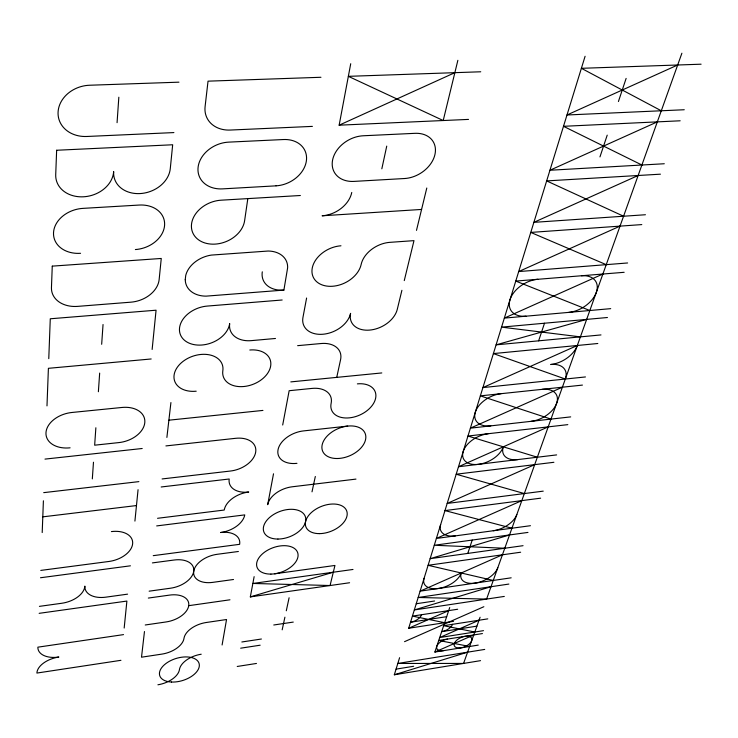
<?xml version="1.0" encoding="UTF-8"?>
<svg xmlns="http://www.w3.org/2000/svg" width="738" height="738" viewBox="0 0 738 738"><rect width="100%" height="100%" fill="white"/><g stroke="black" fill="none" stroke-linecap="round" stroke-linejoin="round"><path stroke-width="1.11" d="M42.204 532.559L43.404 500.798M46.983 405.891L48.404 368.317L151.179 358.972M48.773 358.65L50.276 318.779L156.069 310.209L152.139 349.452M185.238 279.684L185.736 275.44A26.633 19.732 -20.5 0 1 211.308 255.09L268.189 251.031A26.337 19.326 -22.8 0 1 287.617 267.876L283.89 290.099L206.022 296.141A26.633 19.732 -20.5 0 1 185.256 279.684M92.324 478.888L93.477 462.219M95.866 427.772L94.658 445.189L118.975 442.579A25.009 17.02 -15.9 0 0 144.805 422.496A25.009 17.02 -15.9 0 0 121.964 407.468L72.001 412.468A25.378 17.288 -14.1 0 0 45.977 432.745A25.378 17.288 -14.1 0 0 70.101 447.818M98.375 391.73L99.667 373.087M101.669 344.286L103.043 324.517M117.065 122.674L118.836 97.204M124.178 628.038L126.89 601.064L39.151 613.333M134.916 521.093L138.061 489.691M144.473 631.543L141.512 657.198L161.917 654.108A21.181 12.149 -17 0 0 183.983 638.379A20.941 11.983 -18 0 1 206.28 622.494L226.538 619.523L222.101 644.975M166.889 437.431L170.921 402.561M247.82 198.614L244.61 220.736A27.491 21.024 -21.7 0 1 214.97 244.121A27.491 21.024 -21.7 0 1 191.585 223.679A27.491 21.024 -21.7 0 1 221.114 200.192L300.357 195.505M349.581 582.752L250.33 596.894L254.14 576.646M273.512 473.796L267.691 504.672A22.444 13.985 -20.8 0 1 292.211 486.785L355.965 479.1M282.691 425.005L289.158 390.706L312.119 388.409A23.874 15.858 -22.4 0 1 331.131 403.345A23.653 15.553 -23.8 0 0 349.591 417.828A23.653 15.553 -23.8 0 0 375.559 398.548A23.653 15.553 -23.8 0 0 357.376 383.871M306.602 298.023L302.958 317.405A25.249 17.703 -24.4 0 0 322.949 334.249A25.249 17.703 -24.4 0 0 350.587 313.355A25.037 17.315 -26 0 0 369.618 330.098A25.037 17.315 -26 0 0 397.265 309.388L401.906 290.302M468.519 119.399L339.148 125.183L350.725 63.717M282.174 629.828L284.905 617.18M286.298 610.769L289.102 597.762M312.008 491.831L315.32 476.48M336.74 377.376L340.587 359.591A24.539 16.743 -23.3 0 0 321.196 343.521L297.635 345.661M381.832 168.808L386.74 146.106M404.267 280.597L413.99 240.643L389.904 242.341A25.802 18.302 -27.5 0 0 361.159 264.435A26.005 18.736 -25.8 0 1 332.423 286.27A26.005 18.736 -25.8 0 1 312.322 267.7A26.005 18.736 -25.8 0 1 340.965 245.791M416.49 230.367L426.795 188.015M457.864 60.322L443.215 120.525L348.354 76.337L480.742 71.78M480.549 660.648L394.332 674.772L399.59 657.706M453.566 621.331L408.677 628.259L585.096 56.282M478.233 645.104L434.876 652.051L449.71 607.549M467.763 553.417L472.219 540.059M538.639 340.836L544.506 323.226M599.957 156.908L607.217 135.146M618.426 101.512L626.128 78.403M480.087 617.245L463.565 663.434L397.828 663.444L484.709 649.422M681.894 53.21L486.582 599.09L418.169 597.485L508.869 584.072M339.148 125.183L454.866 72.665M677.678 64.999L566.987 114.99L684.255 109.741M657.327 121.871L549.939 170.247L664.292 163.744M638.139 175.496L533.869 222.35L645.436 214.74M620.021 226.132L518.694 271.566L627.604 262.968M602.891 274.019L504.331 318.115L610.704 308.65M562.393 387.21L470.392 428.16L570.686 416.887M548.196 426.878L458.492 466.739L556.627 454.903M534.69 464.636L447.173 503.454L543.233 491.139M521.812 500.622L436.37 538.454L530.447 525.705M502.43 554.801L420.116 591.166L511.176 577.817M408.677 628.259L448.695 610.612M404.544 641.663L483.86 606.71M479.027 620.224L439.719 637.54L483.491 630.658M434.876 652.051L473.759 634.938M394.332 674.772L467.588 652.18M491.01 586.719L414.322 609.957L504.303 596.424M509.534 534.949L430.134 558.675L523.058 545.686M250.33 596.894L333.308 572.208M586.655 319.388L496.084 344.858L600.99 334.923M157.914 684.79L159.952 684.403A20.682 11.559 -16.9 0 0 179.159 670.842L179.731 668.324A20.452 11.411 -17.8 0 1 199.168 654.606L201.216 654.219M396.066 669.126L413.64 666.276M482.431 633.564L438.741 640.464L469.626 646.479M476.905 626.147L441.684 631.645A9.677 5.212 -23.3 0 0 452.551 624.32M237.23 666.469L256.464 663.453M487.781 618.868L443.667 625.695L474.802 632.023M240.671 648.185L260.154 645.206M446.665 616.682L410.54 622.208A9.862 5.415 -22.8 0 0 421.546 614.726M120.94 660.316L36.9 673.065A21.66 12.306 -14.4 0 1 58.865 657.041A22.066 12.795 -14.4 0 1 37.878 647.171L123.523 634.615M241.843 641.986L261.409 639.016M457.671 609.247L412.422 616.11L444.663 622.706M273.761 624.994L293.263 622.088M416.232 603.749L434.59 601.009M145.238 624.985L166.105 621.95A21.67 12.758 -17.1 0 0 188.743 605.547A21.67 12.758 -17.1 0 0 169.611 595.096L148.338 598.066M188.725 605.677L229.97 599.8M520.641 552.227L428.095 565.299L493.252 580.446M352.995 569.459L252.857 583.454L330.061 585.529L334.951 565.456L274.601 573.813M527.965 532.421L434.276 545.262L504.774 548.242M39.418 606.359L61.752 603.269A22.915 13.884 -14.3 0 0 84.87 586.11A22.61 13.699 -15.5 0 0 105.838 597.162L127.582 594.155M149.141 591.175L170.506 588.214A22.186 13.413 -17.3 0 0 193.734 571.212A21.928 13.21 -18.4 0 1 217.175 554.303L238.383 551.489M233.503 579.496L212.692 582.374A21.928 13.21 -18.4 0 1 193.734 571.212A22.186 13.413 -17.3 0 0 174.186 560.013L152.406 562.9M40.498 577.753L130.423 565.815M40.775 570.409L108.864 561.48A23.164 14.428 -15.5 0 0 132.646 543.648A23.164 14.428 -15.5 0 0 111.41 531.591M153.236 555.659L239.629 544.321A22.251 13.616 -18.6 0 0 220.653 532.513A22.684 14.188 -18.9 0 0 244.748 514.893L156.677 525.917M540.631 498.178L444.968 510.595L511.941 528.214M157.554 518.297L224.241 510.041A22.675 14.225 -19.6 0 1 248.734 492.025A23.136 14.825 -19.9 0 1 229.204 478.999L161.17 486.979M553.897 462.292L456.185 474.22L524.34 493.556M42.795 516.849L136.475 505.558M43.708 492.643L138.873 481.628M162.102 478.944L230.477 471.029A23.616 15.443 -19.5 0 0 255.68 452.126A23.616 15.443 -19.5 0 0 235.699 438.307L165.912 445.918M567.817 424.636L467.966 436.029L537.338 457.228M44.981 459.101L142.194 448.501M347.672 426.103L303.512 430.909A23.256 15.037 -21.7 0 0 278.06 449.617A23.256 15.037 -21.7 0 0 296.953 463.335M582.439 385.088L480.355 395.872L550.982 419.101M168.882 420.19L262.94 410.42M585.455 376.943L482.91 387.588L577.319 345.485A23.45 14.723 -29.8 0 1 550.751 364.489A22.915 14.16 -28.9 0 1 565.317 379.037L493.399 353.585L597.817 343.502M290.809 381.897L381.795 372.939M607.439 317.506L501.554 327.128L580.4 336.879M275.468 338.474L251.298 340.633A25.618 18.256 -21.7 0 1 229.675 323.631A25.913 18.625 -19.6 0 1 201.861 345.024A25.913 18.625 -19.6 0 1 179.592 327.524A25.913 18.625 -19.6 0 1 207.304 306.067L282.165 299.997M624.154 272.304L515.761 281.077L589.837 310.514M641.792 224.592L530.77 232.415L606.239 264.656M421.582 209.444L322.091 215.791A27.297 20.563 -27.2 0 0 351.758 192.461M660.436 174.177L546.655 180.911L623.564 216.225M680.168 120.792L563.5 126.309L641.894 165.017M173.9 132.582L86.826 136.475A30.295 25.267 -15.2 0 1 58.081 112.047A30.295 25.267 -15.2 0 1 89.584 85.239L178.956 82.167M312.395 126.382L230.256 130.054A29.326 23.865 -25.5 0 1 205.099 106.567L208.033 81.162L320.947 77.278M701.1 64.197L581.387 68.311L661.303 110.774M283.89 290.099A26.245 19.151 -23.8 0 1 262.294 271.824M443.612 650.648A9.52 5.037 -23.1 0 1 436.813 646.257A9.52 5.037 -23.1 0 1 447.542 639.071M526.019 316.187A24.446 15.987 -30.5 0 1 510.05 299.6A24.446 15.987 -30.5 0 1 537.864 279.287M581.424 275.763A24.317 15.618 -31.5 0 1 596.359 292.266A24.317 15.618 -31.5 0 1 568.767 312.386M490.807 425.863A22.675 14.05 -27.3 0 1 475.373 412.016A22.675 14.05 -27.3 0 1 501.148 393.677M542.162 389.341A22.527 13.764 -28.2 0 1 556.683 403.151A22.527 13.764 -28.2 0 1 531.102 421.333M488.288 433.713A22.066 13.385 -26.3 0 0 463.261 451.287A22.066 13.385 -26.3 0 0 478.215 464.359A22.066 13.385 -26.3 0 0 503.298 446.831A21.928 13.127 -27.3 0 0 517.882 459.58M455.503 535.862A20.978 12.186 -24.8 0 1 440.632 524.653M516.831 514.543A20.839 11.965 -25.6 0 1 493.288 530.742M135.386 249.555A28.016 21.679 -17.4 0 0 164.565 225.56A28.016 21.679 -17.4 0 0 139.168 205.053L82.97 208.374A28.45 22.085 -14.4 0 0 53.533 232.636A28.45 22.085 -14.4 0 0 80.553 253.3M249.804 350.015A24.907 17.242 -20.8 0 1 270.671 366.002A24.907 17.242 -20.8 0 1 243.992 386.5A24.907 17.242 -20.8 0 1 222.83 370.734A25.203 17.564 -19 0 0 201.013 354.443A25.203 17.564 -19 0 0 174.085 375.144A25.203 17.564 -19 0 0 196.197 391.205M424.073 578.343A20.194 11.328 -23.8 0 0 438.547 588.463A20.194 11.328 -23.8 0 0 461.232 573.002A20.055 11.135 -24.6 0 0 475.115 583.103A20.055 11.135 -24.6 0 0 497.799 567.743M52.26 266.132L51.457 287.58A27.61 20.719 -14.2 0 0 77.702 306.371L130.912 302.174A27.195 20.35 -16.8 0 0 159.15 279.536L161.262 258.457L52.26 266.132M56.642 150.257L55.719 174.657A29.335 23.598 -14.7 0 0 83.422 196.797A29.335 23.598 -14.7 0 0 113.661 171.631A28.902 23.136 -18.3 0 0 139.98 193.577A28.902 23.136 -18.3 0 0 170.275 168.679L172.674 144.768L56.642 150.257M276.03 185.838L222.59 188.873A28.367 22.38 -23.3 0 1 198.135 166.936A28.367 22.38 -23.3 0 1 228.688 142.13L283.42 139.537A28.081 21.854 -26.1 0 1 306.316 161.299A28.081 21.854 -26.1 0 1 276.03 185.838M404.572 178.522L353.991 181.4A27.74 21.042 -29.6 0 1 332.607 159.934A27.74 21.042 -29.6 0 1 363.225 135.774L414.959 133.329A27.546 20.498 -31.4 0 1 434.922 154.611A27.546 20.498 -31.4 0 1 404.572 178.522M460.115 647.973A9.483 5 -23.5 0 0 471.757 638.453A9.483 5 -23.5 0 0 457.136 639.837A9.483 5 -23.5 0 0 460.115 647.973M270.938 574.09A21.586 12.906 -20.1 0 0 297.626 552.531A21.586 12.906 -20.1 0 0 263.438 553.03A21.586 12.906 -20.1 0 0 270.938 574.09M277.931 539.054A22.112 13.57 -20.5 0 0 305.347 516.665A22.112 13.57 -20.5 0 0 270.385 516.794A22.112 13.57 -20.5 0 0 277.931 539.054M319.323 533.629A21.9 13.339 -21.7 0 0 346.851 511.388A21.9 13.339 -21.7 0 0 312.626 511.462A21.9 13.339 -21.7 0 0 319.323 533.629M337.884 458.501A23.035 14.76 -23 0 0 365.172 433.474A23.035 14.76 -23 0 0 328.548 434.691A23.035 14.76 -23 0 0 337.884 458.501M171.465 682.032A20.599 11.504 -17.3 0 0 199.214 663.988A20.599 11.504 -17.3 0 0 167.48 662.438A20.599 11.504 -17.3 0 0 171.465 682.032"/></g></svg>
